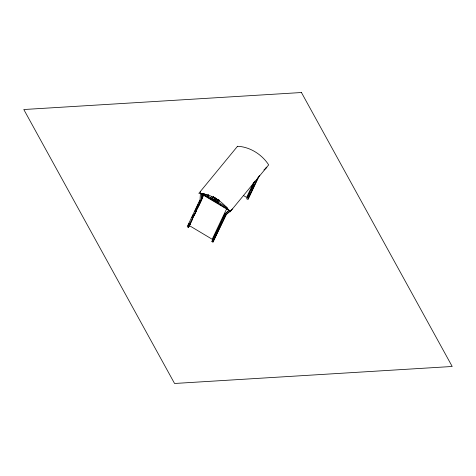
<?xml version="1.0" encoding="UTF-8"?>
<svg xmlns="http://www.w3.org/2000/svg" width="476" height="476" viewBox="0 0 476 476"><rect width="100%" height="100%" fill="white"/><g stroke="black" fill="none" stroke-linecap="round" stroke-linejoin="round"><path stroke-width="0.71" d="M200.503 191.376L200.087 199.575L187.217 226.731L188.27 227.361L189.079 226.386L192.548 219.061M201.532 193.78L201.217 200.057L188.27 227.361M202.02 199.081L202.27 194.095M188.02 225.755L189.275 223.101M191.786 217.806L193.357 214.492M194.613 211.844L198.379 203.895M199.01 202.568L200.265 199.92M201.491 198.766L203.353 194.833M188.674 226.874L203.793 194.981M194.125 215.729L196.653 210.404M198.23 207.072L201.39 200.414M207.322 195.987L207.947 194.672M207.947 196.1L208.577 194.767M208.119 196.451L208.75 195.118M226.695 208.661L212.195 239.255L189.293 225.57M228.736 212.153L226.618 213.962L212.945 242.1L211.885 241.463L224.827 214.158L229.295 210.208M212.29 240.975L225.231 213.67M213.319 239.154L217.425 230.497M218.056 229.164L221.215 222.506M222.792 219.174L225.315 213.849M212.945 242.1L225.814 214.938L231.639 209.975M253.773 182.254L246.592 197.409L243.415 195.505M246.598 198.956L255.124 180.975M247.407 197.974L250.245 191.983M250.876 190.65L254.035 183.992M247.657 199.587L258.331 177.066M248.145 199.271L259.45 175.424M191.423 221.209L191.673 220.912M210.428 198.177L211.826 196.475M191.275 221.524L191.519 221.227M189.96 224.297L190.204 224M189.787 224.672L190.031 224.369M211.647 198.909L213.516 196.636M212.094 198.801L213.498 197.1M211.933 199.081L213.807 196.808M213.159 199.813L215.027 197.534M213.605 199.706L215.313 197.707M213.891 199.878L214.825 198.742M214.67 200.711L216.538 198.438M215.116 200.604L216.05 199.468M214.956 200.884L216.824 198.611M215.402 200.777L216.336 199.64M216.175 201.616L217.58 199.908M216.467 201.782L218.335 199.509M216.913 201.681L218.311 199.974M217.151 202.193L219.019 199.92M218.192 202.443L219.65 200.622M211.885 241.463L212.689 240.487M265.257 168.504L266.846 167.153M263.924 169.932L266.042 168.129M225.63 213.183L229.188 210.154M230.854 210.35L232.443 208.994M203.532 193.405L227.32 207.613M201.675 193.399L228.587 209.47M204.43 195.362L205.703 196.118M206.971 196.88L208.881 198.022M210.154 198.778L212.064 199.92M213.974 201.062L215.241 201.818M217.151 202.96L218.424 203.722M219.698 204.478L221.608 205.62M223.518 206.757L224.785 207.518M201.407 193.958L228.95 210.404M237.536 146.275L198.831 193.363A33.213 25.769 39.4 0 1 229.962 211.963L268.678 164.875A33.213 25.769 39.4 0 0 237.542 146.287M301.439 92.522L23.8 109.522L174.561 383.477L452.2 366.478L301.439 92.522"/></g></svg>
